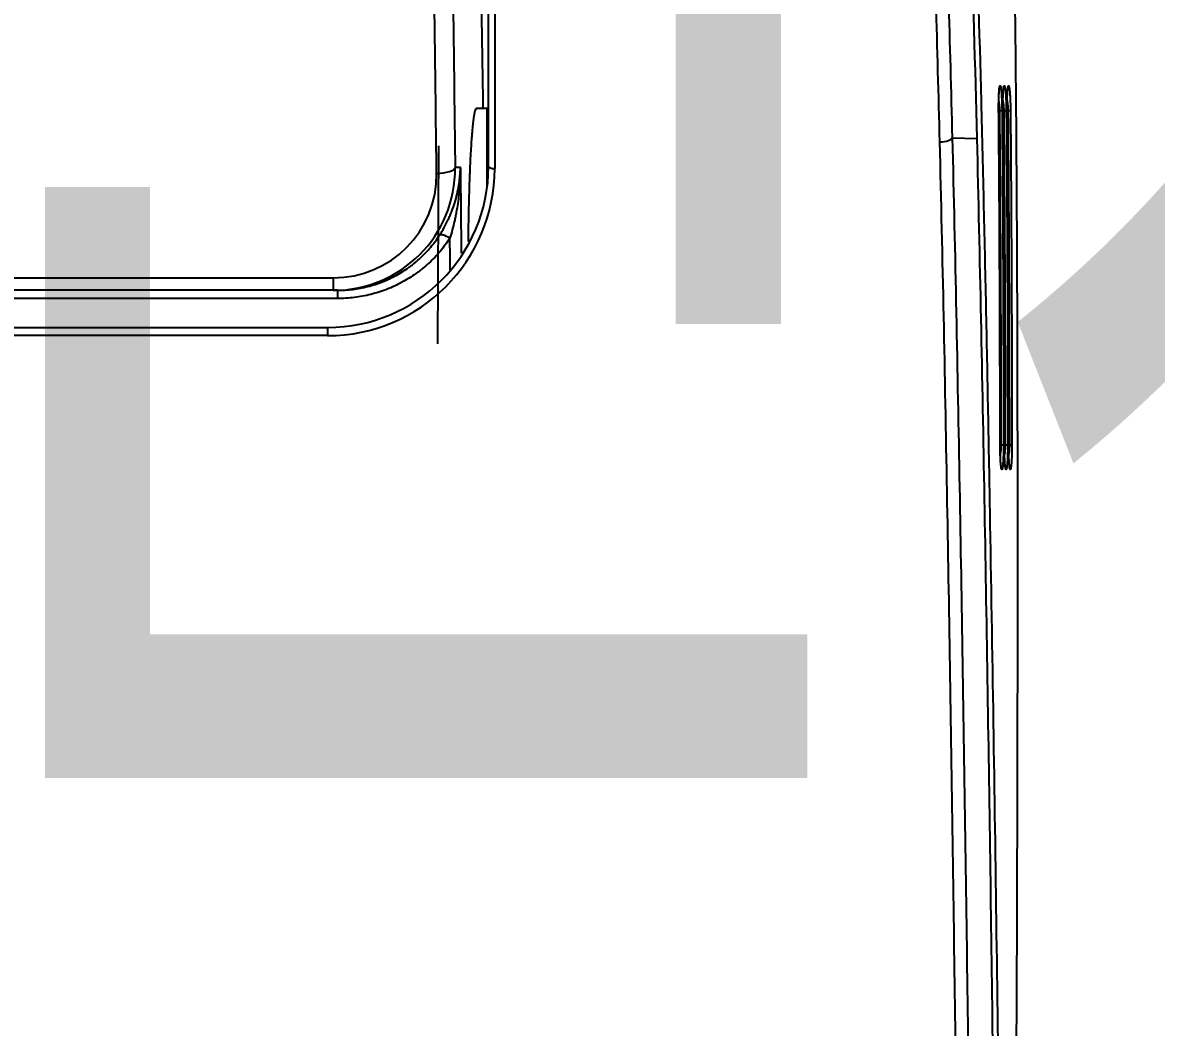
# Model space of a CAD drawing. Header units: millimetres. Extents: x -33000 to 294000, y 0 to 42408.
# Drawn here: x 231800.7 to 231892.2, y 17589.8 to 17671 of the extents above; entities that cross this region are included whole.
import ezdxf
from ezdxf.enums import TextEntityAlignment as Align

# ---------------------------------------------------------------- set-up
doc = ezdxf.new("R2010")
doc.units = ezdxf.units.MM
doc.header["$LTSCALE"] = 50
doc.layers.add('arch', color=8, linetype='Continuous')
doc.layers.add('실명', color=9, linetype='Continuous')
doc.styles.add('FORTELINE', font='malgun.ttf')

# ---------------------------------------------------------------- blocks, each defined once
blk = doc.blocks.new('A$C154C3404')
at = {"linetype": 'Continuous'}
for p, q in [((-265.916, -144.9), (-265.916, 144.901)), ((-268.913, -144.101), (-268.913, 144.103)), ((-268.25, 144.103), (-268.25, -144.101)), ((-265.253, -144.552), (-265.253, 144.552)), ((-264.242, 144.552), (-264.242, -144.552)), ((-268.25, -144.101), (-268.913, -144.101)), ((-265.253, -144.9), (-265.253, -144.552)), ((-264.242, -144.552), (-265.253, -144.552)), ((-265.253, -144.9), (-265.916, -144.9)), ((-269.578, -153), (-253.578, -153.095)), ((-250.578, -157), (-250.578, -156.112)), ((-256.87, -157), (-250.578, -157)), ((-255.25, -157.101), (-230.364, -157.101)), ((-230.527, -157.601), (-255.413, -157.601)), ((-252.926, -194.546), (-252.991, -196.558))]:
    blk.add_line(p, q, dxfattribs=at)
blk.add_arc((-251.078, -157), 0.5, 348.30845, 0, dxfattribs=at)
for centre, major_axis, ratio, start_param, end_param in [((-255.413, -144.101), (-13.5, 0), 1, 0, 1.570796), ((-255.25, -144.101), (-13, 0), 1, 0, 1.570796), ((-255.253, -144.392), (-6.867, -7.387), 0.984124, 5.469289, 7.032689), ((-255.742, -144.392), (-5.798, -6.334), 0.981335, 5.463069, 7.026469), ((-261.344, -153.983), (-0.544, -0.839), 0.254745, 1.734631, 3.094705), ((-255.316, -152.905), (-0.017, 1.5), 0.325964, 1.567085, 3.083985), ((-255.25, -157.601), (0, 0.5), 0.325982, 0, 1.570796), ((-252.934, -193.547), (0.025, -1), 0.32589, 4.704201, 6.230337), ((-277.728, -198.191), (0.001, -0.5), 0.000956, 5.41052, 6.23323), ((-250.727, -198.071), (0.004, -0.5), 0.007222, 5.410489, 6.233224), ((-277.728, -198.532), (0.001, -0.5), 0.000959, 5.41052, 6.23323), ((-277.728, -198.872), (0.001, -0.5), 0.000961, 5.41052, 6.23323), ((-250.727, -198.412), (0.004, -0.5), 0.007221, 5.410489, 6.233224), ((-250.727, -198.752), (0.004, -0.5), 0.00722, 5.410489, 6.233224)]:
    blk.add_ellipse(centre, major_axis=major_axis, ratio=ratio, start_param=start_param, end_param=end_param, dxfattribs=at)
for points, knots in [([(-261.045, -153.983), (-261.416, -153.74), (-261.768, -153.477), (-262.438, -152.91), (-262.755, -152.606), (-263.204, -152.119), (-263.349, -151.951), (-263.56, -151.692), (-263.629, -151.604), (-263.731, -151.47), (-263.765, -151.425), (-263.831, -151.335), (-263.864, -151.29), (-264.157, -150.879), (-264.393, -150.5), (-264.818, -149.715), (-265.006, -149.308), (-265.211, -148.782), (-265.27, -148.623), (-265.326, -148.462), (-265.362, -148.354), (-265.38, -148.3), (-265.466, -148.029), (-265.528, -147.811), (-265.694, -147.153), (-265.777, -146.709), (-265.888, -145.812), (-265.916, -145.359), (-265.916, -144.9)], [0, 0, 0, 0, 0.125, 0.125, 0.25, 0.25, 0.3125, 0.3125, 0.34375, 0.34375, 0.359375, 0.359375, 0.375, 0.375, 0.5, 0.5, 0.625, 0.625, 0.65625, 0.671875, 0.671875, 0.6875, 0.6875, 0.75, 0.75, 0.875, 0.875, 1, 1, 1, 1]), ([(-265.253, -144.9), (-265.253, -145.319), (-265.227, -145.733), (-265.124, -146.551), (-265.048, -146.956), (-264.895, -147.556), (-264.838, -147.755), (-264.758, -148.002), (-264.742, -148.051), (-264.708, -148.149), (-264.657, -148.296), (-264.602, -148.441), (-264.414, -148.92), (-264.241, -149.289), (-263.85, -150.003), (-263.634, -150.346), (-263.365, -150.719), (-263.335, -150.76), (-263.274, -150.842), (-263.243, -150.882), (-263.149, -151.003), (-263.086, -151.083), (-262.893, -151.317), (-262.76, -151.469), (-262.35, -151.909), (-262.06, -152.184), (-261.449, -152.696), (-261.128, -152.933), (-260.791, -153.152)], [0, 0, 0, 0, 0.125, 0.125, 0.25, 0.25, 0.3125, 0.3125, 0.328125, 0.328125, 0.34375, 0.375, 0.375, 0.5, 0.5, 0.625, 0.625, 0.640625, 0.640625, 0.65625, 0.65625, 0.6875, 0.6875, 0.75, 0.75, 0.875, 0.875, 1, 1, 1, 1]), ([(-255.805, -152.905), (-252.219, -152.864), (-248.633, -152.82), (-241.462, -152.724), (-237.876, -152.673), (-234.29, -152.618)], [0, 0, 0, 0, 0.5, 0.5, 1, 1, 1, 1]), ([(-260.791, -153.152), (-260.691, -153.216), (-260.59, -153.279), (-260.386, -153.402), (-260.283, -153.461), (-259.969, -153.636), (-259.755, -153.746), (-259.426, -153.901), (-259.315, -153.95), (-259.091, -154.046), (-258.978, -154.093), (-258.634, -154.226), (-258.404, -154.306), (-257.94, -154.449), (-257.707, -154.512), (-257.237, -154.622), (-257, -154.669), (-256.643, -154.726), (-256.523, -154.743), (-256.343, -154.766), (-256.283, -154.773), (-256.163, -154.785), (-256.103, -154.791), (-255.922, -154.807), (-255.802, -154.816), (-255.621, -154.825), (-255.561, -154.828), (-255.47, -154.831), (-255.44, -154.832), (-255.395, -154.833), (-255.38, -154.833), (-255.357, -154.834), (-255.349, -154.834), (-255.341, -154.834), (-255.341, -154.834), (-255.34, -154.834), (-255.339, -154.834), (-255.338, -154.834), (-255.335, -154.834), (-255.333, -154.834), (-255.327, -154.834), (-255.323, -154.834), (-255.32, -154.835)], [0, 0, 0, 0, 0.0625, 0.0625, 0.125, 0.125, 0.25, 0.25, 0.3125, 0.3125, 0.375, 0.375, 0.5, 0.5, 0.625, 0.625, 0.75, 0.75, 0.8125, 0.8125, 0.84375, 0.84375, 0.875, 0.875, 0.9375, 0.9375, 0.96875, 0.96875, 0.984375, 0.984375, 0.992188, 0.992188, 0.996094, 0.996094, 0.996338, 0.996338, 0.996582, 0.996582, 0.99707, 0.998047, 0.998047, 1, 1, 1, 1]), ([(-255.32, -154.835), (-255.324, -154.834), (-255.329, -154.834), (-255.335, -154.834), (-255.339, -154.834), (-255.341, -154.834), (-255.35, -154.834), (-255.358, -154.834), (-255.381, -154.834), (-255.396, -154.834), (-255.442, -154.834), (-255.473, -154.833), (-255.564, -154.832), (-255.626, -154.831), (-255.809, -154.827), (-255.931, -154.823), (-256.176, -154.814), (-256.298, -154.808), (-256.542, -154.794), (-256.664, -154.786), (-257.029, -154.759), (-257.272, -154.736), (-257.755, -154.682), (-257.997, -154.651), (-258.477, -154.58), (-258.717, -154.54), (-259.074, -154.473), (-259.193, -154.45), (-259.43, -154.401), (-259.548, -154.376), (-259.9, -154.296), (-260.132, -154.239), (-260.592, -154.117), (-260.82, -154.052), (-261.045, -153.983)], [0, 0, 0, 0, 0.001953, 0.00293, 0.00293, 0.003906, 0.003906, 0.007812, 0.007812, 0.015625, 0.015625, 0.03125, 0.03125, 0.0625, 0.0625, 0.125, 0.125, 0.1875, 0.1875, 0.25, 0.25, 0.375, 0.375, 0.5, 0.5, 0.625, 0.625, 0.6875, 0.6875, 0.75, 0.75, 0.875, 0.875, 1, 1, 1, 1]), ([(-233.806, -154.116), (-237.393, -154.17), (-240.979, -154.222), (-248.153, -154.318), (-251.74, -154.362), (-255.327, -154.403)], [0, 0, 0, 0, 0.5, 0.5, 1, 1, 1, 1]), ([(-255.32, -154.835), (-257.309, -154.85), (-259.288, -154.867), (-261.594, -154.889), (-261.928, -154.893), (-262.263, -154.896)], [0, 0, 0, 0, 0.854701, 0.854701, 1, 1, 1, 1]), ([(-250.578, -156.112), (-250.578, -156.092), (-250.596, -156.073), (-250.666, -156.034), (-250.719, -156.015), (-250.858, -155.976), (-250.945, -155.957), (-251.076, -155.933), (-251.116, -155.926), (-251.16, -155.918), (-251.189, -155.914), (-251.204, -155.911), (-251.281, -155.899), (-251.346, -155.89), (-251.552, -155.862), (-251.859, -155.825), (-252.227, -155.79), (-252.526, -155.765), (-252.629, -155.756), (-252.791, -155.743), (-252.845, -155.739), (-252.957, -155.731), (-253.013, -155.727), (-253.301, -155.706), (-253.543, -155.691), (-254.05, -155.66), (-254.315, -155.646), (-254.869, -155.618), (-255.157, -155.605), (-255.533, -155.589), (-255.609, -155.586), (-255.723, -155.581), (-255.762, -155.58), (-255.839, -155.577), (-256.033, -155.569), (-256.229, -155.562), (-256.706, -155.545), (-257.354, -155.525), (-258.029, -155.507), (-258.546, -155.496), (-258.72, -155.492), (-258.983, -155.486), (-259.071, -155.485), (-259.248, -155.481), (-259.337, -155.48), (-259.781, -155.472), (-260.137, -155.467), (-260.763, -155.459), (-261.032, -155.456), (-261.302, -155.454)], [0, 0, 0, 0, 0.063482, 0.063482, 0.126964, 0.126964, 0.190446, 0.190446, 0.206316, 0.214252, 0.214252, 0.222187, 0.222187, 0.253928, 0.253928, 0.31741, 0.380892, 0.380892, 0.412633, 0.412633, 0.428503, 0.428503, 0.444374, 0.444374, 0.507856, 0.507856, 0.571338, 0.571338, 0.63482, 0.63482, 0.65069, 0.65069, 0.658626, 0.658626, 0.666561, 0.698302, 0.698302, 0.761784, 0.825266, 0.825266, 0.857007, 0.857007, 0.872877, 0.872877, 0.888748, 0.888748, 0.95223, 0.95223, 1, 1, 1, 1]), ([(-250.578, -156.68), (-250.084, -156.673), (-249.098, -156.657), (-247.621, -156.634), (-246.148, -156.61), (-244.679, -156.586), (-243.213, -156.562), (-241.75, -156.537), (-240.292, -156.513), (-238.837, -156.488), (-237.385, -156.463), (-235.937, -156.438), (-234.493, -156.413), (-233.053, -156.387), (-231.616, -156.362), (-230.601, -156.344), (-230.066, -156.334), (-230.008, -156.333)], [0, 0, 0, 0, 0.071979, 0.143779, 0.215402, 0.286847, 0.358114, 0.429204, 0.500117, 0.570854, 0.641414, 0.711798, 0.782006, 0.852038, 0.921895, 0.991577, 1, 1, 1, 1]), ([(-366.186, -195.189), (-363.833, -195.182), (-361.48, -195.169), (-356.774, -195.136), (-354.421, -195.116), (-347.363, -195.054), (-342.658, -195.008), (-333.247, -194.906), (-323.836, -194.793), (-314.425, -194.662), (-305.015, -194.523), (-300.309, -194.451), (-290.899, -194.299), (-286.194, -194.219), (-272.079, -193.968), (-262.669, -193.784), (-253.26, -193.547)], [0, 0, 0, 0, 0.0625, 0.0625, 0.125, 0.125, 0.25, 0.25, 0.375, 0.5, 0.5, 0.625, 0.625, 0.75, 0.75, 1, 1, 1, 1]), ([(-252.926, -194.546), (-262.337, -194.782), (-271.749, -194.966), (-285.866, -195.218), (-290.572, -195.298), (-299.985, -195.45), (-304.691, -195.522), (-314.103, -195.66), (-318.809, -195.726), (-328.222, -195.848), (-332.928, -195.904), (-342.341, -196.007), (-347.047, -196.052), (-354.107, -196.115), (-356.46, -196.135), (-361.167, -196.167), (-363.521, -196.181), (-365.874, -196.188)], [0, 0, 0, 0, 0.25, 0.25, 0.375, 0.375, 0.5, 0.5, 0.625, 0.625, 0.75, 0.75, 0.875, 0.875, 0.9375, 0.9375, 1, 1, 1, 1]), ([(-215.843, -195.811), (-227.226, -196.227), (-238.61, -196.586), (-252.841, -196.953), (-255.688, -197.022), (-261.381, -197.152), (-267.074, -197.275), (-272.767, -197.386), (-278.461, -197.493), (-281.307, -197.544), (-289.848, -197.694), (-295.541, -197.788), (-306.929, -197.964), (-312.623, -198.047), (-324.01, -198.2), (-329.704, -198.272), (-338.245, -198.372), (-341.092, -198.404), (-346.786, -198.467), (-349.633, -198.498), (-352.48, -198.528)], [0, 0, 0, 0, 0.25, 0.25, 0.3125, 0.3125, 0.375, 0.4375, 0.4375, 0.5, 0.5, 0.625, 0.625, 0.75, 0.75, 0.875, 0.875, 0.9375, 0.9375, 1, 1, 1, 1]), ([(-252.991, -196.558), (-247.125, -196.41), (-241.258, -196.247), (-232.459, -195.979), (-229.526, -195.886), (-223.66, -195.692), (-220.728, -195.591), (-217.795, -195.485)], [0, 0, 0, 0, 0.5, 0.5, 0.75, 0.75, 1, 1, 1, 1]), ([(-369.451, -198.252), (-368.237, -198.25), (-367.024, -198.247), (-364.597, -198.236), (-363.384, -198.228), (-359.744, -198.201), (-357.318, -198.178), (-353.678, -198.14), (-352.465, -198.127), (-350.039, -198.102), (-348.825, -198.089), (-345.186, -198.05), (-342.76, -198.024), (-335.481, -197.943), (-330.628, -197.886), (-320.923, -197.763), (-316.07, -197.697), (-306.365, -197.558), (-301.513, -197.484), (-291.808, -197.328), (-286.956, -197.247), (-272.399, -196.989), (-262.695, -196.801), (-252.991, -196.558)], [0, 0, 0, 0, 0.03125, 0.03125, 0.0625, 0.0625, 0.125, 0.125, 0.15625, 0.15625, 0.1875, 0.1875, 0.25, 0.25, 0.375, 0.375, 0.5, 0.5, 0.625, 0.625, 0.75, 0.75, 1, 1, 1, 1]), ([(-277.727, -198.691), (-277.806, -198.691), (-277.884, -198.69), (-278.037, -198.689), (-278.112, -198.689), (-278.205, -198.687), (-278.224, -198.687), (-278.261, -198.686), (-278.279, -198.686), (-278.334, -198.685), (-278.37, -198.684), (-278.475, -198.682), (-278.542, -198.68), (-278.639, -198.677), (-278.671, -198.676), (-278.718, -198.674), (-278.733, -198.673), (-278.764, -198.672), (-278.779, -198.671), (-278.853, -198.668), (-278.909, -198.666), (-279.015, -198.66), (-279.065, -198.657), (-279.136, -198.653), (-279.17, -198.65), (-279.203, -198.648), (-279.224, -198.646), (-279.235, -198.645), (-279.287, -198.641), (-279.326, -198.638), (-279.397, -198.631), (-279.43, -198.628), (-279.52, -198.617), (-279.57, -198.61), (-279.619, -198.601), (-279.629, -198.599), (-279.646, -198.595), (-279.654, -198.593), (-279.676, -198.587), (-279.688, -198.583), (-279.717, -198.572), (-279.727, -198.564), (-279.727, -198.555), (-279.726, -198.553), (-279.724, -198.549), (-279.722, -198.547), (-279.715, -198.541), (-279.707, -198.537), (-279.678, -198.525), (-279.649, -198.518), (-279.59, -198.507), (-279.568, -198.503), (-279.531, -198.497), (-279.518, -198.496), (-279.49, -198.492), (-279.476, -198.49), (-279.4, -198.481), (-279.329, -198.474), (-279.205, -198.464), (-279.161, -198.461), (-279.09, -198.456), (-279.066, -198.455), (-279.015, -198.452), (-278.989, -198.45), (-278.909, -198.446), (-278.853, -198.443), (-278.736, -198.438), (-278.674, -198.435), (-278.593, -198.432), (-278.576, -198.432), (-278.543, -198.431), (-278.526, -198.43), (-278.475, -198.429), (-278.441, -198.428), (-278.336, -198.425), (-278.264, -198.424), (-278.153, -198.422), (-278.115, -198.421), (-278.058, -198.42), (-278.039, -198.42), (-278, -198.42), (-277.981, -198.419), (-277.884, -198.419), (-277.806, -198.418), (-277.727, -198.418)], [0, 0, 0, 0, 0.03125, 0.03125, 0.0625, 0.0625, 0.070313, 0.070313, 0.078125, 0.078125, 0.09375, 0.09375, 0.125, 0.125, 0.140625, 0.140625, 0.148437, 0.148437, 0.15625, 0.15625, 0.1875, 0.1875, 0.21875, 0.21875, 0.234375, 0.242187, 0.242187, 0.25, 0.25, 0.28125, 0.28125, 0.3125, 0.3125, 0.375, 0.375, 0.390625, 0.390625, 0.40625, 0.40625, 0.4375, 0.4375, 0.5, 0.5, 0.515625, 0.515625, 0.53125, 0.53125, 0.5625, 0.5625, 0.625, 0.625, 0.65625, 0.65625, 0.671875, 0.671875, 0.6875, 0.6875, 0.75, 0.75, 0.78125, 0.78125, 0.796875, 0.796875, 0.8125, 0.8125, 0.84375, 0.84375, 0.875, 0.875, 0.882812, 0.882812, 0.890625, 0.890625, 0.90625, 0.90625, 0.9375, 0.9375, 0.953125, 0.953125, 0.960937, 0.960937, 0.96875, 0.96875, 1, 1, 1, 1]), ([(-279.536, -198.506), (-279.536, -198.506), (-279.533, -198.505), (-279.47, -198.492), (-279.241, -198.466), (-278.817, -198.44), (-278.288, -198.423), (-277.851, -198.417), (-277.627, -198.419), (-277.573, -198.42)], [0, 0, 0, 0, 0.017518, 0.141195, 0.361776, 0.589139, 0.781723, 0.947752, 1, 1, 1, 1]), ([(-278.566, -198.436), (-278.547, -198.44), (-278.527, -198.443), (-278.483, -198.452), (-278.459, -198.456), (-278.385, -198.468), (-278.333, -198.475), (-278.251, -198.485), (-278.223, -198.488), (-278.18, -198.492), (-278.166, -198.493), (-278.136, -198.496), (-278.121, -198.497), (-278.046, -198.503), (-277.985, -198.507), (-277.89, -198.51), (-277.858, -198.511), (-277.809, -198.512), (-277.793, -198.512), (-277.76, -198.513), (-277.744, -198.513), (-277.728, -198.513)], [0, 0, 0, 0, 0.088793, 0.088793, 0.190038, 0.190038, 0.392529, 0.392529, 0.493774, 0.493774, 0.544397, 0.544397, 0.595019, 0.595019, 0.79751, 0.79751, 0.898755, 0.898755, 0.949377, 0.949377, 1, 1, 1, 1]), ([(-277.728, -198.513), (-273.227, -198.507), (-266.477, -198.491), (-259.727, -198.456), (-255.227, -198.428), (-252.977, -198.412), (-250.727, -198.392)], [0, 0, 0, 0, 0.5, 0.75, 0.75, 1, 1, 1, 1]), ([(-277.727, -198.418), (-273.226, -198.412), (-268.726, -198.402), (-261.975, -198.373), (-259.724, -198.362), (-255.224, -198.334), (-252.973, -198.317), (-250.723, -198.298)], [0, 0, 0, 0, 0.5, 0.5, 0.75, 0.75, 1, 1, 1, 1]), ([(-250.723, -198.57), (-252.973, -198.59), (-255.224, -198.606), (-259.724, -198.634), (-261.975, -198.646), (-268.726, -198.674), (-273.226, -198.685), (-277.727, -198.691)], [0, 0, 0, 0, 0.25, 0.25, 0.5, 0.5, 1, 1, 1, 1]), ([(-277.727, -198.759), (-273.226, -198.753), (-268.726, -198.742), (-261.975, -198.714), (-259.724, -198.702), (-255.224, -198.674), (-252.973, -198.658), (-250.723, -198.638)], [0, 0, 0, 0, 0.5, 0.5, 0.75, 0.75, 1, 1, 1, 1]), ([(-250.727, -198.392), (-250.662, -198.392), (-250.597, -198.39), (-250.502, -198.385), (-250.47, -198.383), (-250.409, -198.378), (-250.379, -198.376), (-250.29, -198.368), (-250.233, -198.361), (-250.165, -198.352), (-250.152, -198.351), (-250.125, -198.347), (-250.112, -198.345), (-250.073, -198.339), (-250.047, -198.335), (-249.98, -198.323), (-249.94, -198.315), (-249.902, -198.307)], [0, 0, 0, 0, 0.205276, 0.205276, 0.307913, 0.307913, 0.410551, 0.410551, 0.615827, 0.615827, 0.667145, 0.667145, 0.718464, 0.718464, 0.821102, 0.821102, 1, 1, 1, 1]), ([(-250.727, -198.733), (-250.662, -198.732), (-250.597, -198.73), (-250.502, -198.725), (-250.47, -198.723), (-250.409, -198.719), (-250.379, -198.717), (-250.29, -198.708), (-250.233, -198.702), (-250.165, -198.693), (-250.152, -198.691), (-250.125, -198.688), (-250.112, -198.686), (-250.073, -198.68), (-250.047, -198.675), (-249.98, -198.664), (-249.94, -198.656), (-249.902, -198.648)], [0, 0, 0, 0, 0.205276, 0.205276, 0.307914, 0.307914, 0.410552, 0.410552, 0.615828, 0.615828, 0.667147, 0.667147, 0.718466, 0.718466, 0.821104, 0.821104, 1, 1, 1, 1]), ([(-250.723, -198.299), (-250.695, -198.299), (-250.487, -198.295), (-250.09, -198.299), (-249.6, -198.31), (-249.189, -198.332), (-248.966, -198.356), (-248.914, -198.368), (-248.914, -198.368)], [0, 0, 0, 0, 0.028653, 0.211247, 0.398894, 0.619249, 0.875017, 1, 1, 1, 1]), ([(-250.723, -198.298), (-250.644, -198.297), (-250.567, -198.297), (-250.413, -198.297), (-250.338, -198.297), (-250.244, -198.298), (-250.226, -198.298), (-250.189, -198.298), (-250.17, -198.298), (-250.116, -198.299), (-250.08, -198.299), (-249.975, -198.301), (-249.907, -198.302), (-249.809, -198.305), (-249.778, -198.306), (-249.731, -198.307), (-249.715, -198.308), (-249.684, -198.308), (-249.669, -198.309), (-249.595, -198.312), (-249.539, -198.314), (-249.433, -198.318), (-249.383, -198.321), (-249.312, -198.325), (-249.289, -198.326), (-249.244, -198.329), (-249.223, -198.331), (-249.16, -198.335), (-249.122, -198.338), (-249.051, -198.344), (-249.018, -198.348), (-248.928, -198.357), (-248.878, -198.364), (-248.829, -198.373), (-248.82, -198.375), (-248.802, -198.379), (-248.795, -198.381), (-248.773, -198.386), (-248.761, -198.39), (-248.732, -198.401), (-248.723, -198.409), (-248.723, -198.419), (-248.724, -198.42), (-248.726, -198.424), (-248.732, -198.43), (-248.744, -198.436), (-248.773, -198.448), (-248.803, -198.456), (-248.862, -198.467), (-248.884, -198.471), (-248.922, -198.477), (-248.935, -198.479), (-248.963, -198.483), (-248.977, -198.485), (-249.053, -198.495), (-249.124, -198.502), (-249.248, -198.513), (-249.292, -198.517), (-249.363, -198.522), (-249.387, -198.524), (-249.438, -198.527), (-249.464, -198.529), (-249.543, -198.534), (-249.599, -198.537), (-249.716, -198.543), (-249.778, -198.546), (-249.875, -198.55), (-249.908, -198.551), (-249.976, -198.554), (-250.01, -198.555), (-250.115, -198.559), (-250.187, -198.561), (-250.298, -198.564), (-250.335, -198.564), (-250.392, -198.566), (-250.412, -198.566), (-250.45, -198.567), (-250.469, -198.567), (-250.566, -198.569), (-250.644, -198.57), (-250.723, -198.57)], [0, 0, 0, 0, 0.03125, 0.03125, 0.0625, 0.0625, 0.070313, 0.070313, 0.078125, 0.078125, 0.09375, 0.09375, 0.125, 0.125, 0.140625, 0.140625, 0.148438, 0.148438, 0.15625, 0.15625, 0.1875, 0.1875, 0.21875, 0.21875, 0.234375, 0.234375, 0.25, 0.25, 0.28125, 0.28125, 0.3125, 0.3125, 0.375, 0.375, 0.390625, 0.390625, 0.40625, 0.40625, 0.4375, 0.4375, 0.5, 0.5, 0.515625, 0.515625, 0.53125, 0.5625, 0.5625, 0.625, 0.625, 0.65625, 0.65625, 0.671875, 0.671875, 0.6875, 0.6875, 0.75, 0.75, 0.78125, 0.78125, 0.796875, 0.796875, 0.8125, 0.8125, 0.84375, 0.84375, 0.875, 0.875, 0.890625, 0.890625, 0.90625, 0.90625, 0.9375, 0.9375, 0.953125, 0.953125, 0.960938, 0.960938, 0.96875, 0.96875, 1, 1, 1, 1]), ([(-250.723, -198.64), (-250.695, -198.639), (-250.487, -198.636), (-250.09, -198.639), (-249.6, -198.651), (-249.189, -198.673), (-248.966, -198.697), (-248.914, -198.708), (-248.914, -198.708)], [0, 0, 0, 0, 0.028653, 0.211249, 0.3989, 0.619258, 0.87503, 1, 1, 1, 1]), ([(-250.723, -198.638), (-250.644, -198.638), (-250.567, -198.637), (-250.413, -198.637), (-250.338, -198.638), (-250.244, -198.638), (-250.226, -198.638), (-250.189, -198.639), (-250.17, -198.639), (-250.116, -198.64), (-250.08, -198.64), (-249.975, -198.642), (-249.907, -198.643), (-249.809, -198.645), (-249.778, -198.646), (-249.731, -198.648), (-249.715, -198.648), (-249.684, -198.649), (-249.669, -198.65), (-249.595, -198.652), (-249.539, -198.654), (-249.433, -198.659), (-249.383, -198.662), (-249.312, -198.666), (-249.289, -198.667), (-249.244, -198.67), (-249.223, -198.671), (-249.16, -198.676), (-249.122, -198.679), (-249.051, -198.685), (-249.018, -198.688), (-248.928, -198.698), (-248.878, -198.705), (-248.829, -198.714), (-248.82, -198.716), (-248.802, -198.719), (-248.795, -198.721), (-248.773, -198.727), (-248.761, -198.731), (-248.732, -198.742), (-248.723, -198.749), (-248.723, -198.759), (-248.724, -198.761), (-248.726, -198.765), (-248.732, -198.771), (-248.744, -198.777), (-248.773, -198.789), (-248.803, -198.796), (-248.862, -198.808), (-248.884, -198.812), (-248.922, -198.818), (-248.935, -198.82), (-248.963, -198.824), (-248.977, -198.826), (-249.053, -198.835), (-249.124, -198.843), (-249.248, -198.854), (-249.292, -198.857), (-249.363, -198.863), (-249.387, -198.864), (-249.438, -198.868), (-249.464, -198.869), (-249.543, -198.874), (-249.599, -198.878), (-249.716, -198.884), (-249.778, -198.887), (-249.875, -198.891), (-249.908, -198.892), (-249.976, -198.895), (-250.01, -198.896), (-250.115, -198.899), (-250.187, -198.901), (-250.298, -198.904), (-250.335, -198.905), (-250.392, -198.906), (-250.412, -198.907), (-250.45, -198.907), (-250.469, -198.908), (-250.566, -198.909), (-250.644, -198.91), (-250.723, -198.911)], [0, 0, 0, 0, 0.03125, 0.03125, 0.0625, 0.0625, 0.070313, 0.070313, 0.078125, 0.078125, 0.09375, 0.09375, 0.125, 0.125, 0.140625, 0.140625, 0.148438, 0.148438, 0.15625, 0.15625, 0.1875, 0.1875, 0.21875, 0.21875, 0.234375, 0.234375, 0.25, 0.25, 0.28125, 0.28125, 0.3125, 0.3125, 0.375, 0.375, 0.390625, 0.390625, 0.40625, 0.40625, 0.4375, 0.4375, 0.5, 0.5, 0.515625, 0.515625, 0.53125, 0.5625, 0.5625, 0.625, 0.625, 0.65625, 0.65625, 0.671875, 0.671875, 0.6875, 0.6875, 0.75, 0.75, 0.78125, 0.78125, 0.796875, 0.796875, 0.8125, 0.8125, 0.84375, 0.84375, 0.875, 0.875, 0.890625, 0.890625, 0.90625, 0.90625, 0.9375, 0.9375, 0.953125, 0.953125, 0.960937, 0.960937, 0.96875, 0.96875, 1, 1, 1, 1]), ([(-352.976, -199.601), (-350.004, -199.618), (-347.031, -199.636), (-341.086, -199.67), (-338.114, -199.687), (-329.196, -199.734), (-323.251, -199.761), (-314.333, -199.795), (-311.36, -199.804), (-305.415, -199.82), (-296.497, -199.839), (-287.579, -199.843), (-275.689, -199.835), (-269.743, -199.824), (-260.826, -199.787), (-257.853, -199.772), (-251.908, -199.731), (-248.936, -199.706), (-240.019, -199.618), (-234.074, -199.542), (-222.185, -199.356), (-216.241, -199.247), (-210.297, -199.123)], [0, 0, 0, 0, 0.0625, 0.0625, 0.125, 0.125, 0.25, 0.25, 0.3125, 0.3125, 0.375, 0.5, 0.5, 0.625, 0.625, 0.6875, 0.6875, 0.75, 0.75, 0.875, 0.875, 1, 1, 1, 1]), ([(-277.727, -199.031), (-277.806, -199.031), (-277.884, -199.031), (-278.037, -199.03), (-278.112, -199.029), (-278.205, -199.028), (-278.224, -199.027), (-278.261, -199.027), (-278.279, -199.027), (-278.334, -199.025), (-278.37, -199.025), (-278.475, -199.022), (-278.542, -199.02), (-278.639, -199.017), (-278.671, -199.016), (-278.718, -199.014), (-278.733, -199.014), (-278.764, -199.013), (-278.779, -199.012), (-278.853, -199.009), (-278.909, -199.006), (-279.015, -199.001), (-279.065, -198.998), (-279.136, -198.993), (-279.17, -198.991), (-279.203, -198.989), (-279.224, -198.987), (-279.235, -198.986), (-279.287, -198.982), (-279.326, -198.979), (-279.397, -198.972), (-279.43, -198.968), (-279.52, -198.958), (-279.57, -198.951), (-279.619, -198.941), (-279.629, -198.939), (-279.646, -198.935), (-279.654, -198.934), (-279.676, -198.928), (-279.688, -198.924), (-279.717, -198.913), (-279.727, -198.905), (-279.727, -198.895), (-279.726, -198.893), (-279.724, -198.889), (-279.722, -198.887), (-279.715, -198.881), (-279.707, -198.878), (-279.678, -198.866), (-279.649, -198.859), (-279.59, -198.847), (-279.568, -198.844), (-279.531, -198.838), (-279.518, -198.836), (-279.49, -198.833), (-279.476, -198.831), (-279.4, -198.822), (-279.329, -198.815), (-279.205, -198.805), (-279.161, -198.801), (-279.09, -198.797), (-279.066, -198.795), (-279.015, -198.792), (-278.989, -198.791), (-278.909, -198.786), (-278.853, -198.784), (-278.736, -198.778), (-278.674, -198.776), (-278.593, -198.773), (-278.576, -198.773), (-278.543, -198.771), (-278.526, -198.771), (-278.475, -198.769), (-278.441, -198.768), (-278.336, -198.766), (-278.264, -198.764), (-278.153, -198.762), (-278.115, -198.762), (-278.058, -198.761), (-278.039, -198.761), (-278, -198.76), (-277.981, -198.76), (-277.884, -198.759), (-277.806, -198.759), (-277.727, -198.759)], [0, 0, 0, 0, 0.03125, 0.03125, 0.0625, 0.0625, 0.070313, 0.070313, 0.078125, 0.078125, 0.09375, 0.09375, 0.125, 0.125, 0.140625, 0.140625, 0.148438, 0.148438, 0.15625, 0.15625, 0.1875, 0.1875, 0.21875, 0.21875, 0.234375, 0.242188, 0.242188, 0.25, 0.25, 0.28125, 0.28125, 0.3125, 0.3125, 0.375, 0.375, 0.390625, 0.390625, 0.40625, 0.40625, 0.4375, 0.4375, 0.5, 0.5, 0.515625, 0.515625, 0.53125, 0.53125, 0.5625, 0.5625, 0.625, 0.625, 0.65625, 0.65625, 0.671875, 0.671875, 0.6875, 0.6875, 0.75, 0.75, 0.78125, 0.78125, 0.796875, 0.796875, 0.8125, 0.8125, 0.84375, 0.84375, 0.875, 0.875, 0.882813, 0.882813, 0.890625, 0.890625, 0.90625, 0.90625, 0.9375, 0.9375, 0.953125, 0.953125, 0.960938, 0.960938, 0.96875, 0.96875, 1, 1, 1, 1]), ([(-277.727, -199.372), (-277.806, -199.372), (-277.884, -199.372), (-278.037, -199.371), (-278.112, -199.37), (-278.205, -199.368), (-278.224, -199.368), (-278.261, -199.367), (-278.279, -199.367), (-278.334, -199.366), (-278.37, -199.365), (-278.475, -199.363), (-278.542, -199.361), (-278.639, -199.358), (-278.671, -199.357), (-278.718, -199.355), (-278.733, -199.354), (-278.764, -199.353), (-278.779, -199.353), (-278.853, -199.35), (-278.909, -199.347), (-279.015, -199.341), (-279.065, -199.338), (-279.136, -199.334), (-279.17, -199.332), (-279.203, -199.329), (-279.224, -199.328), (-279.235, -199.327), (-279.287, -199.323), (-279.326, -199.319), (-279.397, -199.313), (-279.43, -199.309), (-279.52, -199.298), (-279.57, -199.291), (-279.619, -199.282), (-279.629, -199.28), (-279.646, -199.276), (-279.654, -199.274), (-279.676, -199.269), (-279.688, -199.265), (-279.717, -199.253), (-279.727, -199.245), (-279.727, -199.236), (-279.726, -199.234), (-279.724, -199.23), (-279.722, -199.228), (-279.715, -199.222), (-279.707, -199.218), (-279.678, -199.207), (-279.649, -199.199), (-279.59, -199.188), (-279.568, -199.184), (-279.531, -199.179), (-279.518, -199.177), (-279.49, -199.173), (-279.476, -199.171), (-279.4, -199.162), (-279.329, -199.155), (-279.205, -199.145), (-279.161, -199.142), (-279.09, -199.137), (-279.066, -199.136), (-279.015, -199.133), (-278.989, -199.131), (-278.909, -199.127), (-278.853, -199.124), (-278.736, -199.119), (-278.674, -199.117), (-278.593, -199.114), (-278.576, -199.113), (-278.543, -199.112), (-278.526, -199.112), (-278.475, -199.11), (-278.441, -199.109), (-278.336, -199.106), (-278.264, -199.105), (-278.153, -199.103), (-278.115, -199.102), (-278.058, -199.102), (-278.039, -199.101), (-278, -199.101), (-277.981, -199.101), (-277.884, -199.1), (-277.806, -199.099), (-277.727, -199.099)], [0, 0, 0, 0, 0.03125, 0.03125, 0.0625, 0.0625, 0.070313, 0.070313, 0.078125, 0.078125, 0.09375, 0.09375, 0.125, 0.125, 0.140625, 0.140625, 0.148438, 0.148438, 0.15625, 0.15625, 0.1875, 0.1875, 0.21875, 0.21875, 0.234375, 0.242188, 0.242188, 0.25, 0.25, 0.28125, 0.28125, 0.3125, 0.3125, 0.375, 0.375, 0.390625, 0.390625, 0.40625, 0.40625, 0.4375, 0.4375, 0.5, 0.5, 0.515625, 0.515625, 0.53125, 0.53125, 0.5625, 0.5625, 0.625, 0.625, 0.65625, 0.65625, 0.671875, 0.671875, 0.6875, 0.6875, 0.75, 0.75, 0.78125, 0.78125, 0.796875, 0.796875, 0.8125, 0.8125, 0.84375, 0.84375, 0.875, 0.875, 0.882813, 0.882813, 0.890625, 0.890625, 0.90625, 0.90625, 0.9375, 0.9375, 0.953125, 0.953125, 0.960938, 0.960938, 0.96875, 0.96875, 1, 1, 1, 1]), ([(-279.536, -198.847), (-279.536, -198.847), (-279.533, -198.846), (-279.47, -198.833), (-279.241, -198.807), (-278.817, -198.78), (-278.288, -198.764), (-277.851, -198.758), (-277.627, -198.76), (-277.573, -198.761)], [0, 0, 0, 0, 0.017247, 0.140957, 0.3616, 0.589026, 0.781663, 0.947737, 1, 1, 1, 1]), ([(-279.536, -199.188), (-279.536, -199.188), (-279.533, -199.187), (-279.47, -199.174), (-279.241, -199.148), (-278.817, -199.121), (-278.288, -199.105), (-277.851, -199.099), (-277.627, -199.101), (-277.573, -199.101)], [0, 0, 0, 0, 0.017674, 0.141331, 0.361877, 0.589204, 0.781758, 0.94776, 1, 1, 1, 1]), ([(-278.566, -198.776), (-278.547, -198.78), (-278.527, -198.784), (-278.483, -198.792), (-278.459, -198.796), (-278.385, -198.808), (-278.333, -198.816), (-278.251, -198.825), (-278.223, -198.828), (-278.18, -198.833), (-278.166, -198.834), (-278.136, -198.837), (-278.121, -198.838), (-278.046, -198.844), (-277.985, -198.847), (-277.89, -198.851), (-277.858, -198.852), (-277.809, -198.853), (-277.793, -198.853), (-277.76, -198.853), (-277.744, -198.853), (-277.728, -198.853)], [0, 0, 0, 0, 0.088792, 0.088792, 0.190037, 0.190037, 0.392528, 0.392528, 0.493773, 0.493773, 0.544396, 0.544396, 0.595019, 0.595019, 0.797509, 0.797509, 0.898755, 0.898755, 0.949377, 0.949377, 1, 1, 1, 1]), ([(-278.566, -199.117), (-278.547, -199.121), (-278.527, -199.125), (-278.483, -199.133), (-278.459, -199.137), (-278.385, -199.149), (-278.333, -199.156), (-278.251, -199.166), (-278.223, -199.169), (-278.18, -199.173), (-278.166, -199.175), (-278.136, -199.177), (-278.121, -199.178), (-278.046, -199.184), (-277.985, -199.188), (-277.89, -199.191), (-277.858, -199.192), (-277.809, -199.193), (-277.793, -199.193), (-277.76, -199.194), (-277.744, -199.194), (-277.728, -199.194)], [0, 0, 0, 0, 0.088793, 0.088793, 0.190038, 0.190038, 0.392529, 0.392529, 0.493774, 0.493774, 0.544396, 0.544396, 0.595019, 0.595019, 0.79751, 0.79751, 0.898755, 0.898755, 0.949377, 0.949377, 1, 1, 1, 1]), ([(-277.728, -198.853), (-273.227, -198.848), (-266.477, -198.832), (-259.727, -198.797), (-255.227, -198.769), (-252.977, -198.752), (-250.727, -198.733)], [0, 0, 0, 0, 0.5, 0.75, 0.75, 1, 1, 1, 1]), ([(-277.728, -199.194), (-273.227, -199.188), (-266.477, -199.172), (-259.727, -199.138), (-255.227, -199.11), (-252.977, -199.093), (-250.727, -199.074)], [0, 0, 0, 0, 0.5, 0.75, 0.75, 1, 1, 1, 1]), ([(-250.723, -198.911), (-252.973, -198.93), (-255.224, -198.947), (-259.724, -198.975), (-261.975, -198.987), (-268.726, -199.015), (-273.226, -199.025), (-277.727, -199.031)], [0, 0, 0, 0, 0.25, 0.25, 0.5, 0.5, 1, 1, 1, 1]), ([(-277.727, -199.099), (-273.226, -199.094), (-268.726, -199.083), (-261.975, -199.055), (-259.724, -199.043), (-255.224, -199.015), (-252.973, -198.999), (-250.723, -198.979)], [0, 0, 0, 0, 0.5, 0.5, 0.75, 0.75, 1, 1, 1, 1]), ([(-250.723, -199.252), (-252.973, -199.271), (-255.224, -199.288), (-259.724, -199.316), (-261.975, -199.327), (-268.726, -199.356), (-273.226, -199.366), (-277.727, -199.372)], [0, 0, 0, 0, 0.25, 0.25, 0.5, 0.5, 1, 1, 1, 1]), ([(-250.727, -199.074), (-250.662, -199.073), (-250.597, -199.071), (-250.502, -199.066), (-250.47, -199.064), (-250.409, -199.06), (-250.379, -199.057), (-250.29, -199.049), (-250.233, -199.043), (-250.165, -199.034), (-250.152, -199.032), (-250.125, -199.028), (-250.112, -199.026), (-250.073, -199.02), (-250.047, -199.016), (-249.98, -199.004), (-249.94, -198.997), (-249.902, -198.988)], [0, 0, 0, 0, 0.205276, 0.205276, 0.307913, 0.307913, 0.410551, 0.410551, 0.615827, 0.615827, 0.667146, 0.667146, 0.718465, 0.718465, 0.821103, 0.821103, 1, 1, 1, 1]), ([(-250.723, -198.98), (-250.695, -198.98), (-250.487, -198.977), (-250.09, -198.98), (-249.6, -198.992), (-249.189, -199.014), (-248.966, -199.038), (-248.914, -199.049), (-248.914, -199.049)], [0, 0, 0, 0, 0.028653, 0.211251, 0.398903, 0.619265, 0.875039, 1, 1, 1, 1]), ([(-250.723, -198.979), (-250.644, -198.978), (-250.567, -198.978), (-250.413, -198.978), (-250.338, -198.978), (-250.244, -198.979), (-250.226, -198.979), (-250.189, -198.979), (-250.17, -198.98), (-250.116, -198.98), (-250.08, -198.981), (-249.975, -198.982), (-249.907, -198.984), (-249.809, -198.986), (-249.778, -198.987), (-249.731, -198.988), (-249.715, -198.989), (-249.684, -198.99), (-249.669, -198.99), (-249.595, -198.993), (-249.539, -198.995), (-249.433, -199), (-249.383, -199.002), (-249.312, -199.006), (-249.289, -199.008), (-249.244, -199.011), (-249.223, -199.012), (-249.16, -199.016), (-249.122, -199.019), (-249.051, -199.026), (-249.018, -199.029), (-248.928, -199.039), (-248.878, -199.046), (-248.829, -199.055), (-248.82, -199.056), (-248.802, -199.06), (-248.795, -199.062), (-248.773, -199.068), (-248.761, -199.071), (-248.732, -199.082), (-248.723, -199.09), (-248.723, -199.1), (-248.724, -199.102), (-248.726, -199.106), (-248.732, -199.112), (-248.744, -199.118), (-248.773, -199.129), (-248.803, -199.137), (-248.862, -199.149), (-248.884, -199.153), (-248.922, -199.159), (-248.935, -199.161), (-248.963, -199.164), (-248.977, -199.166), (-249.053, -199.176), (-249.124, -199.184), (-249.248, -199.194), (-249.292, -199.198), (-249.363, -199.203), (-249.387, -199.205), (-249.438, -199.208), (-249.464, -199.21), (-249.543, -199.215), (-249.599, -199.218), (-249.716, -199.224), (-249.778, -199.227), (-249.875, -199.231), (-249.908, -199.233), (-249.976, -199.235), (-250.01, -199.237), (-250.115, -199.24), (-250.187, -199.242), (-250.298, -199.245), (-250.335, -199.246), (-250.392, -199.247), (-250.412, -199.247), (-250.45, -199.248), (-250.469, -199.248), (-250.566, -199.25), (-250.644, -199.251), (-250.723, -199.252)], [0, 0, 0, 0, 0.03125, 0.03125, 0.0625, 0.0625, 0.070313, 0.070313, 0.078125, 0.078125, 0.09375, 0.09375, 0.125, 0.125, 0.140625, 0.140625, 0.148438, 0.148438, 0.15625, 0.15625, 0.1875, 0.1875, 0.21875, 0.21875, 0.234375, 0.234375, 0.25, 0.25, 0.28125, 0.28125, 0.3125, 0.3125, 0.375, 0.375, 0.390625, 0.390625, 0.40625, 0.40625, 0.4375, 0.4375, 0.5, 0.5, 0.515625, 0.515625, 0.53125, 0.5625, 0.5625, 0.625, 0.625, 0.65625, 0.65625, 0.671875, 0.671875, 0.6875, 0.6875, 0.75, 0.75, 0.78125, 0.78125, 0.796875, 0.796875, 0.8125, 0.8125, 0.84375, 0.84375, 0.875, 0.875, 0.890625, 0.890625, 0.90625, 0.90625, 0.9375, 0.9375, 0.953125, 0.953125, 0.960937, 0.960937, 0.96875, 0.96875, 1, 1, 1, 1])]:
    blk.add_open_spline(points, degree=3, knots=knots, dxfattribs=at)
for points in [[(-263.618, -154.008), (-262.762, -153.999), (-261.904, -153.991), (-261.045, -153.983)], [(-255.321, -154.786), (-255.323, -154.659), (-255.325, -154.531), (-255.327, -154.403)], [(-255.32, -154.835), (-255.32, -154.818), (-255.32, -154.802), (-255.321, -154.786)], [(-253.26, -193.547), (-245.682, -193.357), (-238.104, -193.14), (-230.527, -192.897)], [(-230.186, -193.896), (-237.766, -194.139), (-245.345, -194.356), (-252.926, -194.546)], [(-277.728, -198.513), (-277.728, -198.481), (-277.728, -198.449), (-277.728, -198.418)], [(-250.727, -198.298), (-250.727, -198.329), (-250.727, -198.361), (-250.727, -198.392)], [(-250.727, -198.639), (-250.727, -198.67), (-250.727, -198.702), (-250.727, -198.733)], [(-277.728, -198.853), (-277.728, -198.822), (-277.728, -198.79), (-277.728, -198.758)], [(-277.728, -199.194), (-277.728, -199.162), (-277.728, -199.131), (-277.728, -199.099)], [(-250.727, -198.979), (-250.727, -199.011), (-250.727, -199.042), (-250.727, -199.074)]]:
    blk.add_open_spline(points, degree=3, dxfattribs=at)

msp = doc.modelspace()

# ---------------------------------------------------------------- block references
at = {"layer": 'arch', "ltscale": 25, "rotation": 89.99999999999999}
msp.add_blockref('A$C154C3404', (231681.206, 17914.605), dxfattribs=at)

# ---------------------------------------------------------------- texts
at = {"layer": '실명', "ltscale": 25, "style": 'FORTELINE', "width": 0.6}
msp.add_text('가족욕실(양변기)', height=125, dxfattribs=at).set_placement((231639.514, 17682.357), align=Align.MIDDLE_CENTER)

doc.saveas('drawing.dxf')
